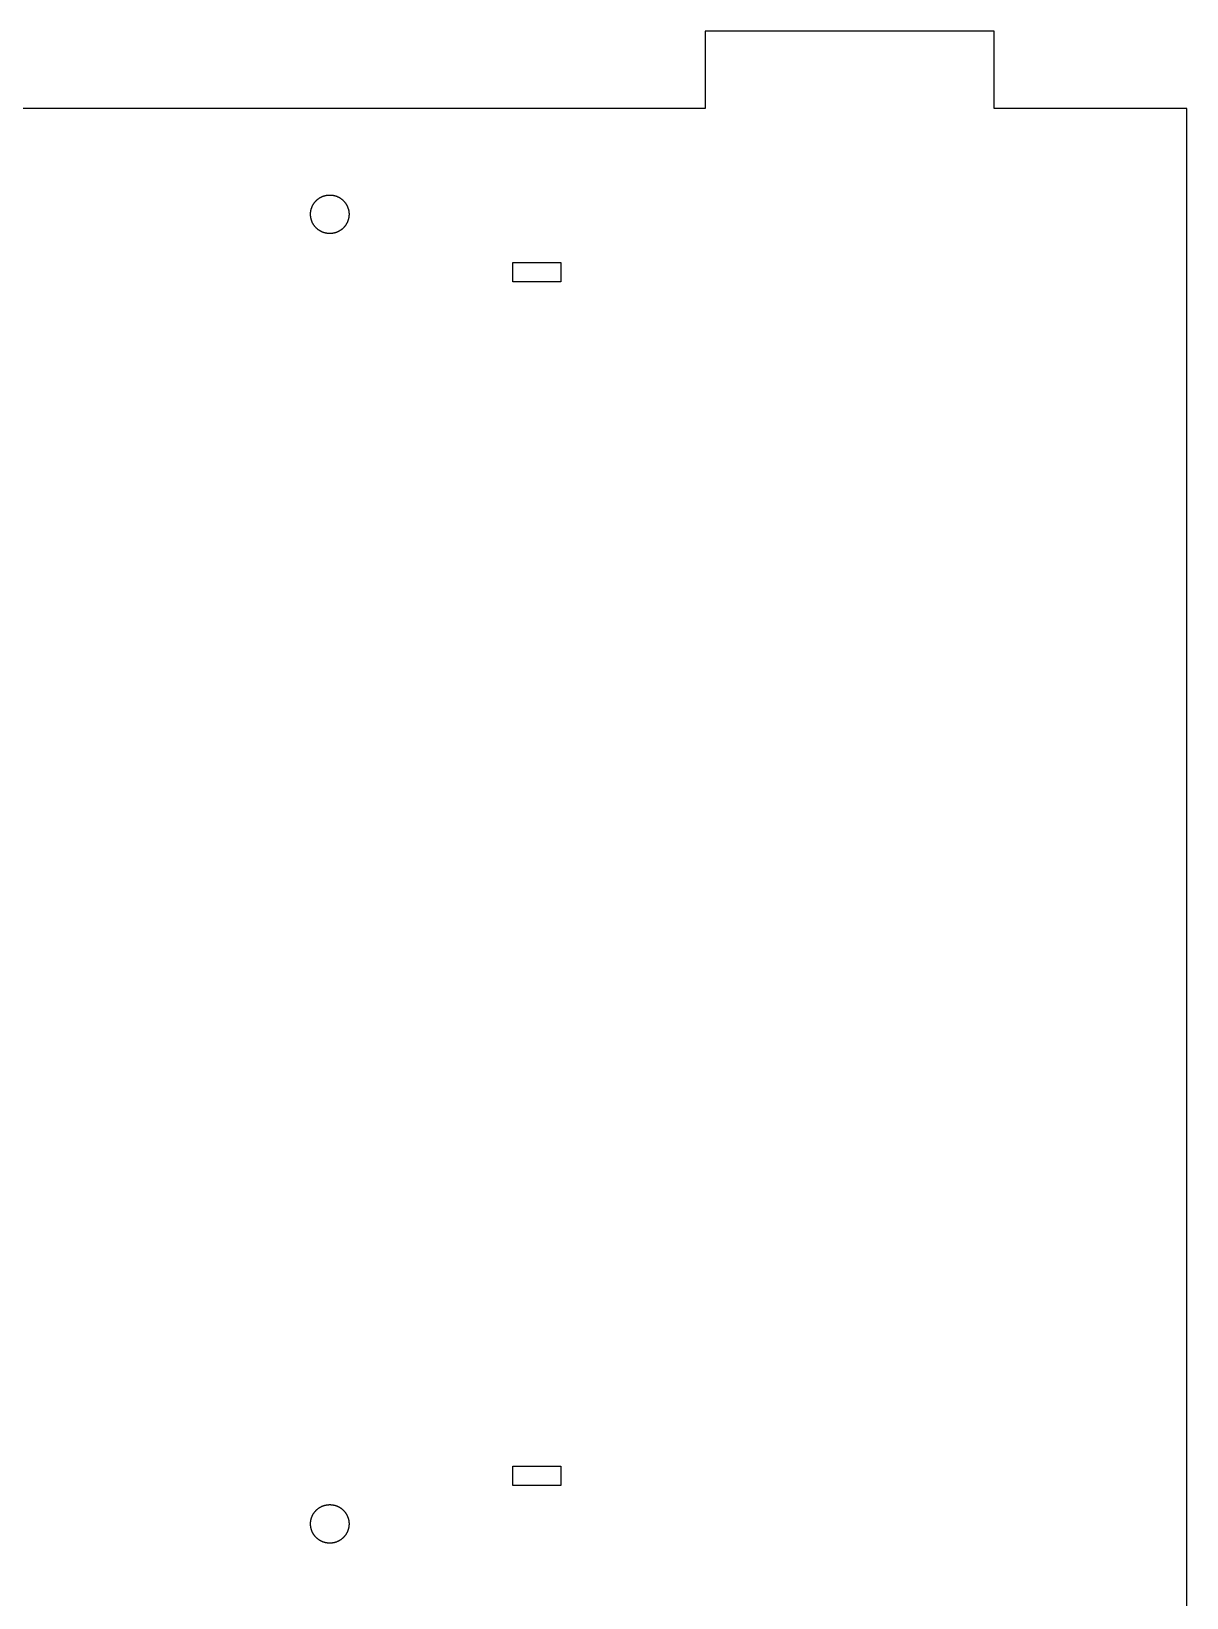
# Model space of a CAD drawing. Header units: metres. Extents: x 0 to 240, y -8 to 326.
# Drawn here: x 120 to 240, y 163.3 to 326 of the extents above; entities that cross this region are included whole.
import ezdxf

# ---------------------------------------------------------------- set-up
doc = ezdxf.new("R2010")
doc.units = ezdxf.units.M

msp = doc.modelspace()

# ---------------------------------------------------------------- linework, layer by layer
for p, q in [((220, 326), (190, 326)), ((190, 326), (190, 318)), ((220, 318), (220, 326)), ((190, 318), (50, 318)), ((240, 318), (220, 318)), ((240, 0), (240, 318)), ((149.044, 307.416), (149.051, 307.45)), ((149.051, 307.45), (149.059, 307.484)), ((149.059, 307.484), (149.068, 307.518)), ((149.068, 307.518), (149.077, 307.551)), ((149.077, 307.551), (149.087, 307.585)), ((149.087, 307.585), (149.098, 307.618)), ((149.098, 307.618), (149.109, 307.651)), ((149.109, 307.651), (149.121, 307.684)), ((149.121, 307.684), (149.133, 307.717)), ((149.133, 307.717), (149.146, 307.749)), ((149.146, 307.749), (149.159, 307.781)), ((149.159, 307.781), (149.173, 307.813)), ((149.173, 307.813), (149.187, 307.845)), ((149.187, 307.845), (149.202, 307.877)), ((149.202, 307.877), (149.218, 307.908)), ((149.218, 307.908), (149.234, 307.939)), ((149.234, 307.939), (149.251, 307.97)), ((149.251, 307.97), (149.268, 308)), ((149.268, 308), (149.286, 308.03)), ((149.286, 308.03), (149.304, 308.06)), ((149.304, 308.06), (149.323, 308.089)), ((149.323, 308.089), (149.342, 308.118)), ((149.342, 308.118), (149.362, 308.147)), ((149.362, 308.147), (149.382, 308.176)), ((149.382, 308.176), (149.403, 308.204)), ((149.403, 308.204), (149.424, 308.231)), ((149.424, 308.231), (149.446, 308.259)), ((149.446, 308.259), (149.468, 308.286)), ((149.468, 308.286), (149.491, 308.312)), ((149.491, 308.312), (149.514, 308.338)), ((149.514, 308.338), (149.537, 308.364)), ((149.537, 308.364), (149.561, 308.389)), ((149.561, 308.389), (149.586, 308.414)), ((149.586, 308.414), (149.611, 308.439)), ((149.611, 308.439), (149.636, 308.463)), ((149.636, 308.463), (149.662, 308.486)), ((149.662, 308.486), (149.688, 308.509)), ((149.688, 308.509), (149.714, 308.532)), ((149.714, 308.532), (149.741, 308.554)), ((149.741, 308.554), (149.769, 308.576)), ((149.769, 308.576), (149.796, 308.597)), ((149.796, 308.597), (149.824, 308.618)), ((149.824, 308.618), (149.853, 308.638)), ((149.853, 308.638), (149.882, 308.658)), ((149.882, 308.658), (149.911, 308.677)), ((149.911, 308.677), (149.94, 308.696)), ((149.94, 308.696), (149.97, 308.714)), ((149.97, 308.714), (150, 308.732)), ((150, 308.732), (150.03, 308.749)), ((150.03, 308.749), (150.061, 308.766)), ((150.061, 308.766), (150.092, 308.782)), ((150.092, 308.782), (150.123, 308.798)), ((150.123, 308.798), (150.155, 308.813)), ((150.155, 308.813), (150.187, 308.827)), ((150.187, 308.827), (150.219, 308.841)), ((150.219, 308.841), (150.251, 308.854)), ((150.251, 308.854), (150.283, 308.867)), ((150.283, 308.867), (150.316, 308.879)), ((150.316, 308.879), (150.349, 308.891)), ((150.349, 308.891), (150.382, 308.902)), ((150.382, 308.902), (150.415, 308.913)), ((150.415, 308.913), (150.449, 308.923)), ((150.449, 308.923), (150.482, 308.932)), ((150.482, 308.932), (150.516, 308.941)), ((150.516, 308.941), (150.55, 308.949)), ((150.55, 308.949), (150.584, 308.956)), ((150.584, 308.956), (150.618, 308.963)), ((150.618, 308.963), (150.653, 308.97)), ((150.653, 308.97), (150.687, 308.975)), ((150.687, 308.975), (150.722, 308.981)), ((150.722, 308.981), (150.756, 308.985)), ((150.756, 308.985), (150.791, 308.989)), ((150.791, 308.989), (150.826, 308.992)), ((150.826, 308.992), (150.86, 308.995)), ((150.86, 308.995), (150.895, 308.997)), ((150.895, 308.997), (150.93, 308.999)), ((150.93, 308.999), (150.965, 309)), ((150.965, 309), (151, 309)), ((151, 309), (151.035, 309)), ((151.035, 309), (151.07, 308.999)), ((151.07, 308.999), (151.105, 308.997)), ((151.105, 308.997), (151.14, 308.995)), ((151.14, 308.995), (151.174, 308.992)), ((151.174, 308.992), (151.209, 308.989)), ((151.209, 308.989), (151.244, 308.985)), ((151.244, 308.985), (151.278, 308.981)), ((151.278, 308.981), (151.313, 308.975)), ((151.313, 308.975), (151.347, 308.97)), ((151.347, 308.97), (151.382, 308.963)), ((151.382, 308.963), (151.416, 308.956)), ((151.416, 308.956), (151.45, 308.949)), ((151.45, 308.949), (151.484, 308.941)), ((151.484, 308.941), (151.518, 308.932)), ((151.518, 308.932), (151.551, 308.923)), ((151.551, 308.923), (151.585, 308.913)), ((151.585, 308.913), (151.618, 308.902)), ((151.618, 308.902), (151.651, 308.891)), ((151.651, 308.891), (151.684, 308.879)), ((151.684, 308.879), (151.717, 308.867)), ((151.717, 308.867), (151.749, 308.854)), ((151.749, 308.854), (151.781, 308.841)), ((151.781, 308.841), (151.813, 308.827)), ((151.813, 308.827), (151.845, 308.813)), ((151.845, 308.813), (151.877, 308.798)), ((151.877, 308.798), (151.908, 308.782)), ((151.908, 308.782), (151.939, 308.766)), ((151.939, 308.766), (151.97, 308.749)), ((151.97, 308.749), (152, 308.732)), ((152, 308.732), (152.03, 308.714)), ((152.03, 308.714), (152.06, 308.696)), ((152.06, 308.696), (152.089, 308.677)), ((152.089, 308.677), (152.118, 308.658)), ((152.118, 308.658), (152.147, 308.638)), ((152.147, 308.638), (152.176, 308.618)), ((152.176, 308.618), (152.204, 308.597)), ((152.204, 308.597), (152.231, 308.576)), ((152.231, 308.576), (152.259, 308.554)), ((152.259, 308.554), (152.286, 308.532)), ((152.286, 308.532), (152.312, 308.509)), ((152.312, 308.509), (152.338, 308.486)), ((152.338, 308.486), (152.364, 308.463)), ((152.364, 308.463), (152.389, 308.439)), ((152.389, 308.439), (152.414, 308.414)), ((152.414, 308.414), (152.439, 308.389)), ((152.439, 308.389), (152.463, 308.364)), ((152.463, 308.364), (152.486, 308.338)), ((152.486, 308.338), (152.509, 308.312)), ((152.509, 308.312), (152.532, 308.286)), ((152.532, 308.286), (152.554, 308.259)), ((152.554, 308.259), (152.576, 308.231)), ((152.576, 308.231), (152.597, 308.204)), ((152.597, 308.204), (152.618, 308.176)), ((152.618, 308.176), (152.638, 308.147)), ((152.638, 308.147), (152.658, 308.118)), ((152.658, 308.118), (152.677, 308.089)), ((152.677, 308.089), (152.696, 308.06)), ((152.696, 308.06), (152.714, 308.03)), ((152.714, 308.03), (152.732, 308)), ((152.732, 308), (152.749, 307.97)), ((152.749, 307.97), (152.766, 307.939)), ((152.766, 307.939), (152.782, 307.908)), ((152.782, 307.908), (152.798, 307.877)), ((152.798, 307.877), (152.813, 307.845)), ((152.813, 307.845), (152.827, 307.813)), ((152.827, 307.813), (152.841, 307.781)), ((152.841, 307.781), (152.854, 307.749)), ((152.854, 307.749), (152.867, 307.717)), ((152.867, 307.717), (152.879, 307.684)), ((152.879, 307.684), (152.891, 307.651)), ((152.891, 307.651), (152.902, 307.618)), ((152.902, 307.618), (152.913, 307.585)), ((152.913, 307.585), (152.923, 307.551)), ((152.923, 307.551), (152.932, 307.518)), ((152.932, 307.518), (152.941, 307.484)), ((152.941, 307.484), (152.949, 307.45)), ((152.949, 307.45), (152.956, 307.416)), ((149, 307.035), (149.001, 307.07)), ((149, 307), (149, 307.035)), ((149, 306.965), (149, 307)), ((149.001, 306.93), (149, 306.965)), ((149.001, 307.07), (149.003, 307.105)), ((149.003, 306.895), (149.001, 306.93)), ((149.003, 307.105), (149.005, 307.14)), ((149.005, 306.86), (149.003, 306.895)), ((149.005, 307.14), (149.008, 307.174)), ((149.008, 306.826), (149.005, 306.86)), ((149.008, 307.174), (149.011, 307.209)), ((149.011, 306.791), (149.008, 306.826)), ((149.011, 307.209), (149.015, 307.244)), ((149.015, 306.756), (149.011, 306.791)), ((149.015, 307.244), (149.019, 307.278)), ((149.019, 306.722), (149.015, 306.756)), ((149.019, 307.278), (149.025, 307.313)), ((149.025, 306.687), (149.019, 306.722)), ((149.025, 307.313), (149.03, 307.347)), ((149.03, 306.653), (149.025, 306.687)), ((149.03, 307.347), (149.037, 307.382)), ((149.037, 306.618), (149.03, 306.653)), ((149.037, 307.382), (149.044, 307.416)), ((149.044, 306.584), (149.037, 306.618)), ((149.051, 306.55), (149.044, 306.584)), ((149.059, 306.516), (149.051, 306.55)), ((149.068, 306.482), (149.059, 306.516)), ((149.077, 306.449), (149.068, 306.482)), ((149.087, 306.415), (149.077, 306.449)), ((149.098, 306.382), (149.087, 306.415)), ((149.109, 306.349), (149.098, 306.382)), ((149.121, 306.316), (149.109, 306.349)), ((149.133, 306.283), (149.121, 306.316)), ((149.146, 306.251), (149.133, 306.283)), ((149.159, 306.219), (149.146, 306.251)), ((149.173, 306.187), (149.159, 306.219)), ((149.187, 306.155), (149.173, 306.187)), ((149.202, 306.123), (149.187, 306.155)), ((149.218, 306.092), (149.202, 306.123)), ((149.234, 306.061), (149.218, 306.092)), ((149.251, 306.03), (149.234, 306.061)), ((149.268, 306), (149.251, 306.03)), ((149.286, 305.97), (149.268, 306)), ((149.304, 305.94), (149.286, 305.97)), ((149.323, 305.911), (149.304, 305.94)), ((149.342, 305.882), (149.323, 305.911)), ((149.362, 305.853), (149.342, 305.882)), ((149.382, 305.824), (149.362, 305.853)), ((149.403, 305.796), (149.382, 305.824)), ((152.618, 305.824), (152.597, 305.796)), ((152.638, 305.853), (152.618, 305.824)), ((152.658, 305.882), (152.638, 305.853)), ((152.677, 305.911), (152.658, 305.882)), ((152.696, 305.94), (152.677, 305.911)), ((152.714, 305.97), (152.696, 305.94)), ((152.732, 306), (152.714, 305.97)), ((152.749, 306.03), (152.732, 306)), ((152.766, 306.061), (152.749, 306.03)), ((152.782, 306.092), (152.766, 306.061)), ((152.798, 306.123), (152.782, 306.092)), ((152.813, 306.155), (152.798, 306.123)), ((152.827, 306.187), (152.813, 306.155)), ((152.841, 306.219), (152.827, 306.187)), ((152.854, 306.251), (152.841, 306.219)), ((152.867, 306.283), (152.854, 306.251)), ((152.879, 306.316), (152.867, 306.283)), ((152.891, 306.349), (152.879, 306.316)), ((152.902, 306.382), (152.891, 306.349)), ((152.913, 306.415), (152.902, 306.382)), ((152.923, 306.449), (152.913, 306.415)), ((152.932, 306.482), (152.923, 306.449)), ((152.941, 306.516), (152.932, 306.482)), ((152.949, 306.55), (152.941, 306.516)), ((152.956, 306.584), (152.949, 306.55)), ((152.956, 307.416), (152.963, 307.382)), ((152.963, 306.618), (152.956, 306.584)), ((152.963, 307.382), (152.97, 307.347)), ((152.97, 306.653), (152.963, 306.618)), ((152.97, 307.347), (152.975, 307.313)), ((152.975, 306.687), (152.97, 306.653)), ((152.975, 307.313), (152.981, 307.278)), ((152.981, 306.722), (152.975, 306.687)), ((152.981, 307.278), (152.985, 307.244)), ((152.985, 306.756), (152.981, 306.722)), ((152.985, 307.244), (152.989, 307.209)), ((152.989, 306.791), (152.985, 306.756)), ((152.989, 307.209), (152.992, 307.174)), ((152.992, 306.826), (152.989, 306.791)), ((152.992, 307.174), (152.995, 307.14)), ((152.995, 306.86), (152.992, 306.826)), ((152.995, 307.14), (152.997, 307.105)), ((152.997, 306.895), (152.995, 306.86)), ((152.997, 307.105), (152.999, 307.07)), ((152.999, 306.93), (152.997, 306.895)), ((152.999, 307.07), (153, 307.035)), ((153, 306.965), (152.999, 306.93)), ((153, 307.035), (153, 307)), ((153, 307), (153, 306.965)), ((149.424, 305.769), (149.403, 305.796)), ((149.446, 305.741), (149.424, 305.769)), ((149.468, 305.714), (149.446, 305.741)), ((149.491, 305.688), (149.468, 305.714)), ((149.514, 305.662), (149.491, 305.688)), ((149.537, 305.636), (149.514, 305.662)), ((149.561, 305.611), (149.537, 305.636)), ((149.586, 305.586), (149.561, 305.611)), ((149.611, 305.561), (149.586, 305.586)), ((149.636, 305.537), (149.611, 305.561)), ((149.662, 305.514), (149.636, 305.537)), ((149.688, 305.491), (149.662, 305.514)), ((149.714, 305.468), (149.688, 305.491)), ((149.741, 305.446), (149.714, 305.468)), ((149.769, 305.424), (149.741, 305.446)), ((149.796, 305.403), (149.769, 305.424)), ((149.824, 305.382), (149.796, 305.403)), ((149.853, 305.362), (149.824, 305.382)), ((149.882, 305.342), (149.853, 305.362)), ((149.911, 305.323), (149.882, 305.342)), ((149.94, 305.304), (149.911, 305.323)), ((149.97, 305.286), (149.94, 305.304)), ((150, 305.268), (149.97, 305.286)), ((150.03, 305.251), (150, 305.268)), ((150.061, 305.234), (150.03, 305.251)), ((150.092, 305.218), (150.061, 305.234)), ((150.123, 305.202), (150.092, 305.218)), ((150.155, 305.187), (150.123, 305.202)), ((150.187, 305.173), (150.155, 305.187)), ((150.219, 305.159), (150.187, 305.173)), ((150.251, 305.146), (150.219, 305.159)), ((150.283, 305.133), (150.251, 305.146)), ((150.316, 305.121), (150.283, 305.133)), ((150.349, 305.109), (150.316, 305.121)), ((150.382, 305.098), (150.349, 305.109)), ((150.415, 305.087), (150.382, 305.098)), ((150.449, 305.077), (150.415, 305.087)), ((150.482, 305.068), (150.449, 305.077)), ((150.516, 305.059), (150.482, 305.068)), ((150.55, 305.051), (150.516, 305.059)), ((150.584, 305.044), (150.55, 305.051)), ((150.618, 305.037), (150.584, 305.044)), ((150.653, 305.03), (150.618, 305.037)), ((150.687, 305.025), (150.653, 305.03)), ((150.722, 305.019), (150.687, 305.025)), ((150.756, 305.015), (150.722, 305.019)), ((150.791, 305.011), (150.756, 305.015)), ((150.826, 305.008), (150.791, 305.011)), ((150.86, 305.005), (150.826, 305.008)), ((150.895, 305.003), (150.86, 305.005)), ((150.93, 305.001), (150.895, 305.003)), ((150.965, 305), (150.93, 305.001)), ((151, 305), (150.965, 305)), ((151.035, 305), (151, 305)), ((151.07, 305.001), (151.035, 305)), ((151.105, 305.003), (151.07, 305.001)), ((151.14, 305.005), (151.105, 305.003)), ((151.174, 305.008), (151.14, 305.005)), ((151.209, 305.011), (151.174, 305.008)), ((151.244, 305.015), (151.209, 305.011)), ((151.278, 305.019), (151.244, 305.015)), ((151.313, 305.025), (151.278, 305.019)), ((151.347, 305.03), (151.313, 305.025)), ((151.382, 305.037), (151.347, 305.03)), ((151.416, 305.044), (151.382, 305.037)), ((151.45, 305.051), (151.416, 305.044)), ((151.484, 305.059), (151.45, 305.051)), ((151.518, 305.068), (151.484, 305.059)), ((151.551, 305.077), (151.518, 305.068)), ((151.585, 305.087), (151.551, 305.077)), ((151.618, 305.098), (151.585, 305.087)), ((151.651, 305.109), (151.618, 305.098)), ((151.684, 305.121), (151.651, 305.109)), ((151.717, 305.133), (151.684, 305.121)), ((151.749, 305.146), (151.717, 305.133)), ((151.781, 305.159), (151.749, 305.146)), ((151.813, 305.173), (151.781, 305.159)), ((151.845, 305.187), (151.813, 305.173)), ((151.877, 305.202), (151.845, 305.187)), ((151.908, 305.218), (151.877, 305.202)), ((151.939, 305.234), (151.908, 305.218)), ((151.97, 305.251), (151.939, 305.234)), ((152, 305.268), (151.97, 305.251)), ((152.03, 305.286), (152, 305.268)), ((152.06, 305.304), (152.03, 305.286)), ((152.089, 305.323), (152.06, 305.304)), ((152.118, 305.342), (152.089, 305.323)), ((152.147, 305.362), (152.118, 305.342)), ((152.176, 305.382), (152.147, 305.362)), ((152.204, 305.403), (152.176, 305.382)), ((152.231, 305.424), (152.204, 305.403)), ((152.259, 305.446), (152.231, 305.424)), ((152.286, 305.468), (152.259, 305.446)), ((152.312, 305.491), (152.286, 305.468)), ((152.338, 305.514), (152.312, 305.491)), ((152.364, 305.537), (152.338, 305.514)), ((152.389, 305.561), (152.364, 305.537)), ((152.414, 305.586), (152.389, 305.561)), ((152.439, 305.611), (152.414, 305.586)), ((152.463, 305.636), (152.439, 305.611)), ((152.486, 305.662), (152.463, 305.636)), ((152.509, 305.688), (152.486, 305.662)), ((152.532, 305.714), (152.509, 305.688)), ((152.554, 305.741), (152.532, 305.714)), ((152.576, 305.769), (152.554, 305.741)), ((152.597, 305.796), (152.576, 305.769)), ((170, 300), (170, 302)), ((170, 302), (175, 302)), ((175, 302), (175, 300)), ((175, 300), (170, 300)), ((170, 175), (170, 177)), ((170, 177), (175, 177)), ((175, 177), (175, 175)), ((175, 175), (170, 175)), ((149.586, 172.414), (149.611, 172.439)), ((149.611, 172.439), (149.636, 172.463)), ((149.636, 172.463), (149.662, 172.486)), ((149.662, 172.486), (149.688, 172.509)), ((149.688, 172.509), (149.714, 172.532)), ((149.714, 172.532), (149.741, 172.554)), ((149.741, 172.554), (149.769, 172.576)), ((149.769, 172.576), (149.796, 172.597)), ((149.796, 172.597), (149.824, 172.618)), ((149.824, 172.618), (149.853, 172.638)), ((149.853, 172.638), (149.882, 172.658)), ((149.882, 172.658), (149.911, 172.677)), ((149.911, 172.677), (149.94, 172.696)), ((149.94, 172.696), (149.97, 172.714)), ((149.97, 172.714), (150, 172.732)), ((150, 172.732), (150.03, 172.749)), ((150.03, 172.749), (150.061, 172.766)), ((150.061, 172.766), (150.092, 172.782)), ((150.092, 172.782), (150.123, 172.798)), ((150.123, 172.798), (150.155, 172.813)), ((150.155, 172.813), (150.187, 172.827)), ((150.187, 172.827), (150.219, 172.841)), ((150.219, 172.841), (150.251, 172.854)), ((150.251, 172.854), (150.283, 172.867)), ((150.283, 172.867), (150.316, 172.879)), ((150.316, 172.879), (150.349, 172.891)), ((150.349, 172.891), (150.382, 172.902)), ((150.382, 172.902), (150.415, 172.913)), ((150.415, 172.913), (150.449, 172.923)), ((150.449, 172.923), (150.482, 172.932)), ((150.482, 172.932), (150.516, 172.941)), ((150.516, 172.941), (150.55, 172.949)), ((150.55, 172.949), (150.584, 172.956)), ((150.584, 172.956), (150.618, 172.963)), ((150.618, 172.963), (150.653, 172.97)), ((150.653, 172.97), (150.687, 172.975)), ((150.687, 172.975), (150.722, 172.981)), ((150.722, 172.981), (150.756, 172.985)), ((150.756, 172.985), (150.791, 172.989)), ((150.791, 172.989), (150.826, 172.992)), ((150.826, 172.992), (150.86, 172.995)), ((150.86, 172.995), (150.895, 172.997)), ((150.895, 172.997), (150.93, 172.999)), ((150.93, 172.999), (150.965, 173)), ((150.965, 173), (151, 173)), ((151, 173), (151.035, 173)), ((151.035, 173), (151.07, 172.999)), ((151.07, 172.999), (151.105, 172.997)), ((151.105, 172.997), (151.14, 172.995)), ((151.14, 172.995), (151.174, 172.992)), ((151.174, 172.992), (151.209, 172.989)), ((151.209, 172.989), (151.244, 172.985)), ((151.244, 172.985), (151.278, 172.981)), ((151.278, 172.981), (151.313, 172.975)), ((151.313, 172.975), (151.347, 172.97)), ((151.347, 172.97), (151.382, 172.963)), ((151.382, 172.963), (151.416, 172.956)), ((151.416, 172.956), (151.45, 172.949)), ((151.45, 172.949), (151.484, 172.941)), ((151.484, 172.941), (151.518, 172.932)), ((151.518, 172.932), (151.551, 172.923)), ((151.551, 172.923), (151.585, 172.913)), ((151.585, 172.913), (151.618, 172.902)), ((151.618, 172.902), (151.651, 172.891)), ((151.651, 172.891), (151.684, 172.879)), ((151.684, 172.879), (151.717, 172.867)), ((151.717, 172.867), (151.749, 172.854)), ((151.749, 172.854), (151.781, 172.841)), ((151.781, 172.841), (151.813, 172.827)), ((151.813, 172.827), (151.845, 172.813)), ((151.845, 172.813), (151.877, 172.798)), ((151.877, 172.798), (151.908, 172.782)), ((151.908, 172.782), (151.939, 172.766)), ((151.939, 172.766), (151.97, 172.749)), ((151.97, 172.749), (152, 172.732)), ((152, 172.732), (152.03, 172.714)), ((152.03, 172.714), (152.06, 172.696)), ((152.06, 172.696), (152.089, 172.677)), ((152.089, 172.677), (152.118, 172.658)), ((152.118, 172.658), (152.147, 172.638)), ((152.147, 172.638), (152.176, 172.618)), ((152.176, 172.618), (152.204, 172.597)), ((152.204, 172.597), (152.231, 172.576)), ((152.231, 172.576), (152.259, 172.554)), ((152.259, 172.554), (152.286, 172.532)), ((152.286, 172.532), (152.312, 172.509)), ((152.312, 172.509), (152.338, 172.486)), ((152.338, 172.486), (152.364, 172.463)), ((152.364, 172.463), (152.389, 172.439)), ((152.389, 172.439), (152.414, 172.414)), ((149, 171.035), (149.001, 171.07)), ((149, 171), (149, 171.035)), ((149, 170.965), (149, 171)), ((149.001, 170.93), (149, 170.965)), ((149.001, 171.07), (149.003, 171.105)), ((149.003, 170.895), (149.001, 170.93)), ((149.003, 171.105), (149.005, 171.14)), ((149.005, 170.86), (149.003, 170.895)), ((149.005, 171.14), (149.008, 171.174)), ((149.008, 170.826), (149.005, 170.86)), ((149.008, 171.174), (149.011, 171.209)), ((149.011, 170.791), (149.008, 170.826)), ((149.011, 171.209), (149.015, 171.244)), ((149.015, 171.244), (149.019, 171.278)), ((149.019, 171.278), (149.025, 171.313)), ((149.025, 171.313), (149.03, 171.347)), ((149.03, 171.347), (149.037, 171.382)), ((149.037, 171.382), (149.044, 171.416)), ((149.044, 171.416), (149.051, 171.45)), ((149.051, 171.45), (149.059, 171.484)), ((149.059, 171.484), (149.068, 171.518)), ((149.068, 171.518), (149.077, 171.551)), ((149.077, 171.551), (149.087, 171.585)), ((149.087, 171.585), (149.098, 171.618)), ((149.098, 171.618), (149.109, 171.651)), ((149.109, 171.651), (149.121, 171.684)), ((149.121, 171.684), (149.133, 171.717)), ((149.133, 171.717), (149.146, 171.749)), ((149.146, 171.749), (149.159, 171.781)), ((149.159, 171.781), (149.173, 171.813)), ((149.173, 171.813), (149.187, 171.845)), ((149.187, 171.845), (149.202, 171.877)), ((149.202, 171.877), (149.218, 171.908)), ((149.218, 171.908), (149.234, 171.939)), ((149.234, 171.939), (149.251, 171.97)), ((149.251, 171.97), (149.268, 172)), ((149.268, 172), (149.286, 172.03)), ((149.286, 172.03), (149.304, 172.06)), ((149.304, 172.06), (149.323, 172.089)), ((149.323, 172.089), (149.342, 172.118)), ((149.342, 172.118), (149.362, 172.147)), ((149.362, 172.147), (149.382, 172.176)), ((149.382, 172.176), (149.403, 172.204)), ((149.403, 172.204), (149.424, 172.231)), ((149.424, 172.231), (149.446, 172.259)), ((149.446, 172.259), (149.468, 172.286)), ((149.468, 172.286), (149.491, 172.312)), ((149.491, 172.312), (149.514, 172.338)), ((149.514, 172.338), (149.537, 172.364)), ((149.537, 172.364), (149.561, 172.389)), ((149.561, 172.389), (149.586, 172.414)), ((152.414, 172.414), (152.439, 172.389)), ((152.439, 172.389), (152.463, 172.364)), ((152.463, 172.364), (152.486, 172.338)), ((152.486, 172.338), (152.509, 172.312)), ((152.509, 172.312), (152.532, 172.286)), ((152.532, 172.286), (152.554, 172.259)), ((152.554, 172.259), (152.576, 172.231)), ((152.576, 172.231), (152.597, 172.204)), ((152.597, 172.204), (152.618, 172.176)), ((152.618, 172.176), (152.638, 172.147)), ((152.638, 172.147), (152.658, 172.118)), ((152.658, 172.118), (152.677, 172.089)), ((152.677, 172.089), (152.696, 172.06)), ((152.696, 172.06), (152.714, 172.03)), ((152.714, 172.03), (152.732, 172)), ((152.732, 172), (152.749, 171.97)), ((152.749, 171.97), (152.766, 171.939)), ((152.766, 171.939), (152.782, 171.908)), ((152.782, 171.908), (152.798, 171.877)), ((152.798, 171.877), (152.813, 171.845)), ((152.813, 171.845), (152.827, 171.813)), ((152.827, 171.813), (152.841, 171.781)), ((152.841, 171.781), (152.854, 171.749)), ((152.854, 171.749), (152.867, 171.717)), ((152.867, 171.717), (152.879, 171.684)), ((152.879, 171.684), (152.891, 171.651)), ((152.891, 171.651), (152.902, 171.618)), ((152.902, 171.618), (152.913, 171.585)), ((152.913, 171.585), (152.923, 171.551)), ((152.923, 171.551), (152.932, 171.518)), ((152.932, 171.518), (152.941, 171.484)), ((152.941, 171.484), (152.949, 171.45)), ((152.949, 171.45), (152.956, 171.416)), ((152.956, 171.416), (152.963, 171.382)), ((152.963, 171.382), (152.97, 171.347)), ((152.97, 171.347), (152.975, 171.313)), ((152.975, 171.313), (152.981, 171.278)), ((152.981, 171.278), (152.985, 171.244)), ((152.985, 171.244), (152.989, 171.209)), ((152.989, 171.209), (152.992, 171.174)), ((152.992, 170.826), (152.989, 170.791)), ((152.992, 171.174), (152.995, 171.14)), ((152.995, 170.86), (152.992, 170.826)), ((152.995, 171.14), (152.997, 171.105)), ((152.997, 170.895), (152.995, 170.86)), ((152.997, 171.105), (152.999, 171.07)), ((152.999, 170.93), (152.997, 170.895)), ((152.999, 171.07), (153, 171.035)), ((153, 170.965), (152.999, 170.93)), ((153, 171.035), (153, 171)), ((153, 171), (153, 170.965)), ((149.015, 170.756), (149.011, 170.791)), ((149.019, 170.722), (149.015, 170.756)), ((149.025, 170.687), (149.019, 170.722)), ((149.03, 170.653), (149.025, 170.687)), ((149.037, 170.618), (149.03, 170.653)), ((149.044, 170.584), (149.037, 170.618)), ((149.051, 170.55), (149.044, 170.584)), ((149.059, 170.516), (149.051, 170.55)), ((149.068, 170.482), (149.059, 170.516)), ((149.077, 170.449), (149.068, 170.482)), ((149.087, 170.415), (149.077, 170.449)), ((149.098, 170.382), (149.087, 170.415)), ((149.109, 170.349), (149.098, 170.382)), ((149.121, 170.316), (149.109, 170.349)), ((149.133, 170.283), (149.121, 170.316)), ((149.146, 170.251), (149.133, 170.283)), ((149.159, 170.219), (149.146, 170.251)), ((149.173, 170.187), (149.159, 170.219)), ((149.187, 170.155), (149.173, 170.187)), ((149.202, 170.123), (149.187, 170.155)), ((149.218, 170.092), (149.202, 170.123)), ((149.234, 170.061), (149.218, 170.092)), ((149.251, 170.03), (149.234, 170.061)), ((149.268, 170), (149.251, 170.03)), ((149.286, 169.97), (149.268, 170)), ((149.304, 169.94), (149.286, 169.97)), ((149.323, 169.911), (149.304, 169.94)), ((149.342, 169.882), (149.323, 169.911)), ((149.362, 169.853), (149.342, 169.882)), ((149.382, 169.824), (149.362, 169.853)), ((149.403, 169.796), (149.382, 169.824)), ((149.424, 169.769), (149.403, 169.796)), ((149.446, 169.741), (149.424, 169.769)), ((149.468, 169.714), (149.446, 169.741)), ((149.491, 169.688), (149.468, 169.714)), ((149.514, 169.662), (149.491, 169.688)), ((149.537, 169.636), (149.514, 169.662)), ((149.561, 169.611), (149.537, 169.636)), ((149.586, 169.586), (149.561, 169.611)), ((149.611, 169.561), (149.586, 169.586)), ((149.636, 169.537), (149.611, 169.561)), ((149.662, 169.514), (149.636, 169.537)), ((149.688, 169.491), (149.662, 169.514)), ((149.714, 169.468), (149.688, 169.491)), ((149.741, 169.446), (149.714, 169.468)), ((149.769, 169.424), (149.741, 169.446)), ((149.796, 169.403), (149.769, 169.424)), ((149.824, 169.382), (149.796, 169.403)), ((149.853, 169.362), (149.824, 169.382)), ((149.882, 169.342), (149.853, 169.362)), ((149.911, 169.323), (149.882, 169.342)), ((149.94, 169.304), (149.911, 169.323)), ((149.97, 169.286), (149.94, 169.304)), ((150, 169.268), (149.97, 169.286)), ((150.03, 169.251), (150, 169.268)), ((150.061, 169.234), (150.03, 169.251)), ((150.092, 169.218), (150.061, 169.234)), ((150.123, 169.202), (150.092, 169.218)), ((150.155, 169.187), (150.123, 169.202)), ((150.187, 169.173), (150.155, 169.187)), ((150.219, 169.159), (150.187, 169.173)), ((151.813, 169.173), (151.781, 169.159)), ((151.845, 169.187), (151.813, 169.173)), ((151.877, 169.202), (151.845, 169.187)), ((151.908, 169.218), (151.877, 169.202)), ((151.939, 169.234), (151.908, 169.218)), ((151.97, 169.251), (151.939, 169.234)), ((152, 169.268), (151.97, 169.251)), ((152.03, 169.286), (152, 169.268)), ((152.06, 169.304), (152.03, 169.286)), ((152.089, 169.323), (152.06, 169.304)), ((152.118, 169.342), (152.089, 169.323)), ((152.147, 169.362), (152.118, 169.342)), ((152.176, 169.382), (152.147, 169.362)), ((152.204, 169.403), (152.176, 169.382)), ((152.231, 169.424), (152.204, 169.403)), ((152.259, 169.446), (152.231, 169.424)), ((152.286, 169.468), (152.259, 169.446)), ((152.312, 169.491), (152.286, 169.468)), ((152.338, 169.514), (152.312, 169.491)), ((152.364, 169.537), (152.338, 169.514)), ((152.389, 169.561), (152.364, 169.537)), ((152.414, 169.586), (152.389, 169.561)), ((152.439, 169.611), (152.414, 169.586)), ((152.463, 169.636), (152.439, 169.611)), ((152.486, 169.662), (152.463, 169.636)), ((152.509, 169.688), (152.486, 169.662)), ((152.532, 169.714), (152.509, 169.688)), ((152.554, 169.741), (152.532, 169.714)), ((152.576, 169.769), (152.554, 169.741)), ((152.597, 169.796), (152.576, 169.769)), ((152.618, 169.824), (152.597, 169.796)), ((152.638, 169.853), (152.618, 169.824)), ((152.658, 169.882), (152.638, 169.853)), ((152.677, 169.911), (152.658, 169.882)), ((152.696, 169.94), (152.677, 169.911)), ((152.714, 169.97), (152.696, 169.94)), ((152.732, 170), (152.714, 169.97)), ((152.749, 170.03), (152.732, 170)), ((152.766, 170.061), (152.749, 170.03)), ((152.782, 170.092), (152.766, 170.061)), ((152.798, 170.123), (152.782, 170.092)), ((152.813, 170.155), (152.798, 170.123)), ((152.827, 170.187), (152.813, 170.155)), ((152.841, 170.219), (152.827, 170.187)), ((152.854, 170.251), (152.841, 170.219)), ((152.867, 170.283), (152.854, 170.251)), ((152.879, 170.316), (152.867, 170.283)), ((152.891, 170.349), (152.879, 170.316)), ((152.902, 170.382), (152.891, 170.349)), ((152.913, 170.415), (152.902, 170.382)), ((152.923, 170.449), (152.913, 170.415)), ((152.932, 170.482), (152.923, 170.449)), ((152.941, 170.516), (152.932, 170.482)), ((152.949, 170.55), (152.941, 170.516)), ((152.956, 170.584), (152.949, 170.55)), ((152.963, 170.618), (152.956, 170.584)), ((152.97, 170.653), (152.963, 170.618)), ((152.975, 170.687), (152.97, 170.653)), ((152.981, 170.722), (152.975, 170.687)), ((152.985, 170.756), (152.981, 170.722)), ((152.989, 170.791), (152.985, 170.756)), ((150.251, 169.146), (150.219, 169.159)), ((150.283, 169.133), (150.251, 169.146)), ((150.316, 169.121), (150.283, 169.133)), ((150.349, 169.109), (150.316, 169.121)), ((150.382, 169.098), (150.349, 169.109)), ((150.415, 169.087), (150.382, 169.098)), ((150.449, 169.077), (150.415, 169.087)), ((150.482, 169.068), (150.449, 169.077)), ((150.516, 169.059), (150.482, 169.068)), ((150.55, 169.051), (150.516, 169.059)), ((150.584, 169.044), (150.55, 169.051)), ((150.618, 169.037), (150.584, 169.044)), ((150.653, 169.03), (150.618, 169.037)), ((150.687, 169.025), (150.653, 169.03)), ((150.722, 169.019), (150.687, 169.025)), ((150.756, 169.015), (150.722, 169.019)), ((150.791, 169.011), (150.756, 169.015)), ((150.826, 169.008), (150.791, 169.011)), ((150.86, 169.005), (150.826, 169.008)), ((150.895, 169.003), (150.86, 169.005)), ((150.93, 169.001), (150.895, 169.003)), ((150.965, 169), (150.93, 169.001)), ((151, 169), (150.965, 169)), ((151.035, 169), (151, 169)), ((151.07, 169.001), (151.035, 169)), ((151.105, 169.003), (151.07, 169.001)), ((151.14, 169.005), (151.105, 169.003)), ((151.174, 169.008), (151.14, 169.005)), ((151.209, 169.011), (151.174, 169.008)), ((151.244, 169.015), (151.209, 169.011)), ((151.278, 169.019), (151.244, 169.015)), ((151.313, 169.025), (151.278, 169.019)), ((151.347, 169.03), (151.313, 169.025)), ((151.382, 169.037), (151.347, 169.03)), ((151.416, 169.044), (151.382, 169.037)), ((151.45, 169.051), (151.416, 169.044)), ((151.484, 169.059), (151.45, 169.051)), ((151.518, 169.068), (151.484, 169.059)), ((151.551, 169.077), (151.518, 169.068)), ((151.585, 169.087), (151.551, 169.077)), ((151.618, 169.098), (151.585, 169.087)), ((151.651, 169.109), (151.618, 169.098)), ((151.684, 169.121), (151.651, 169.109)), ((151.717, 169.133), (151.684, 169.121)), ((151.749, 169.146), (151.717, 169.133)), ((151.781, 169.159), (151.749, 169.146))]:
    msp.add_line(p, q)

doc.saveas('drawing.dxf')
